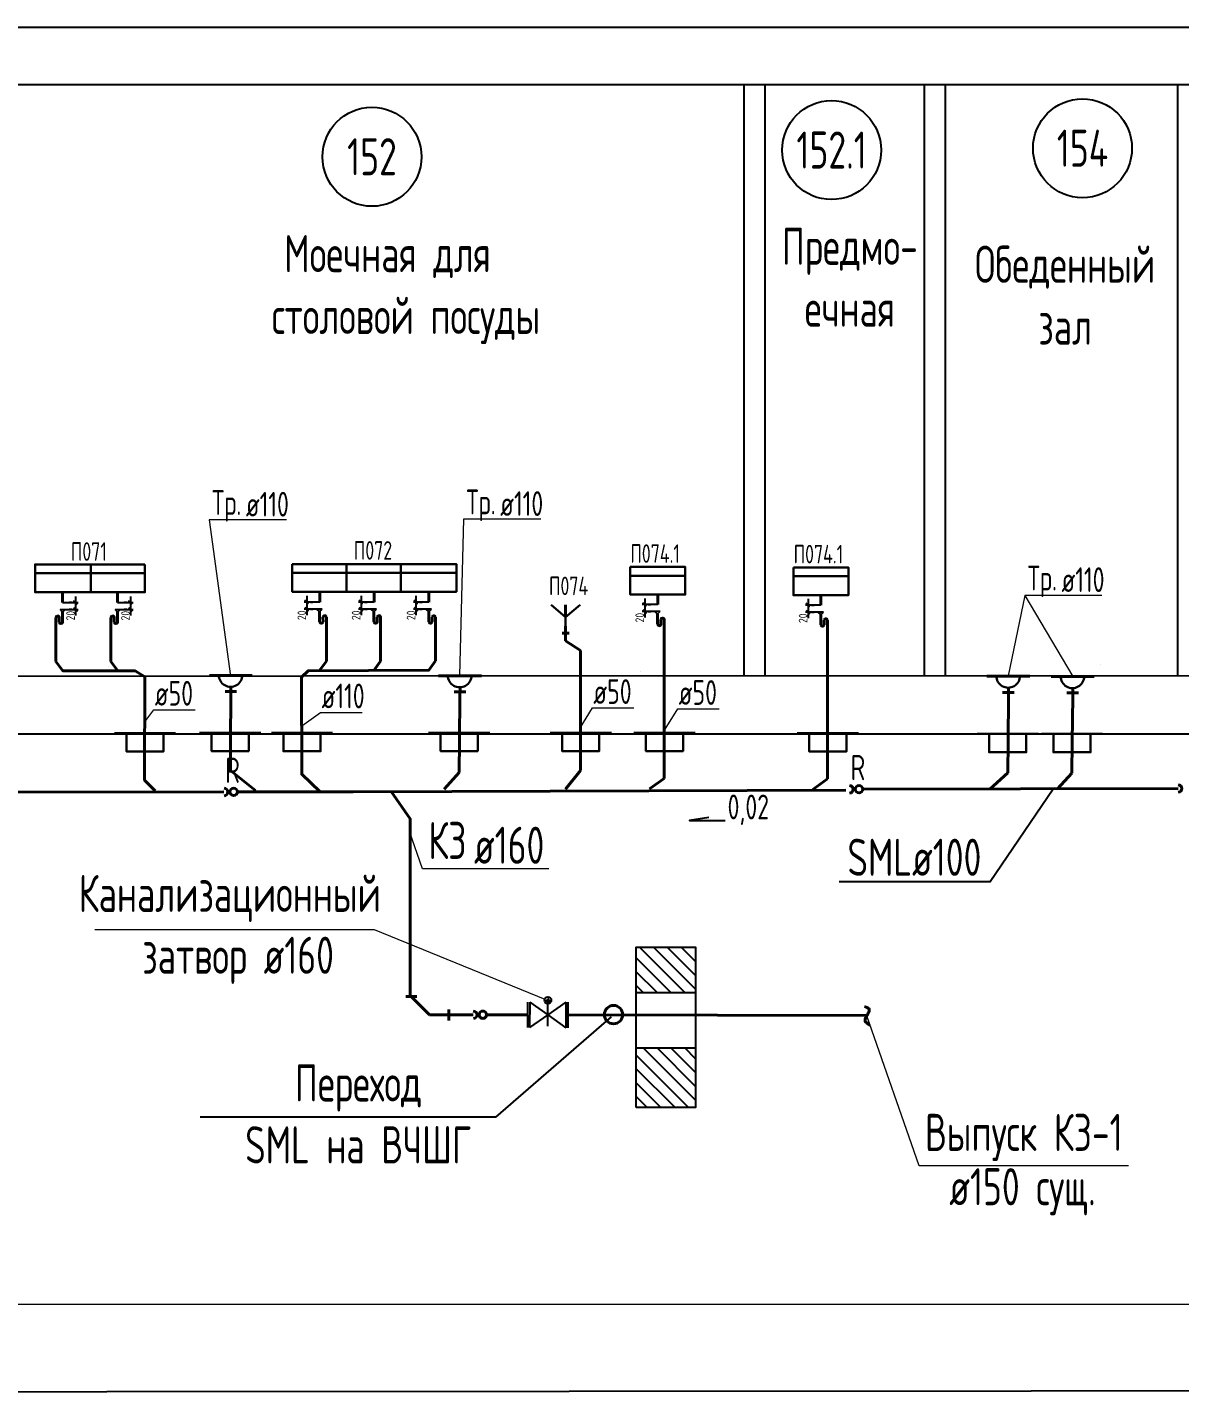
# Model space of a CAD drawing. Header units: millimetres. Extents: x -8689834 to 9419935, y -117443 to 166298.
# Drawn here: x -213412 to -204094, y -111074 to -100037 of the extents above; entities that cross this region are included whole.
import ezdxf
from ezdxf.enums import TextEntityAlignment as Align

# ---------------------------------------------------------------- set-up
doc = ezdxf.new("R2010")
doc.units = ezdxf.units.MM
doc.header["$MEASUREMENT"] = 0
doc.layers.get('0').update_dxf_attribs({"color": 250, "lineweight": 9})
for name, color, linetype in [('PDF _0', 7, 'Continuous'), ('PDF __ВК-Text В1', 7, 'Continuous'), ('PDF __ВК-В1', 5, 'Continuous'), ('PDF __ВК-К3', 7, 'Continuous'), ('PDF __ВК-переход с пл. на чуг.', 1, 'Continuous'), ('PDF __ВК-противопожарные муфты', 1, 'Continuous'), ('PDF __ВК-стены', 7, 'Continuous'), ('PDF __ВК-текст Канал', 7, 'Continuous'), ('PDF __Пескоуловитель', 7, 'Continuous'), ('PDF __Сантехника', 7, 'Continuous'), ('PDF _TEKSTBK', 7, 'Continuous'), ('АР_Кровля дорожки', 245, 'Continuous'), ('АР_Таблицы', 250, 'Continuous')]:
    doc.layers.add(name, color=color, linetype=linetype)
doc.layers.add('PDF __ВК-К1', color=7, linetype='Continuous', true_color=0xb80000)
for name, color, linetype, lineweight in [('АР_Маркер экспликации', 239, 'Continuous', 13), ('АР_Номер помещения', 1, 'Continuous', 25), ('АР_Помещения_площадь', 19, 'Continuous', 9), ('ВК_канализация', 32, 'Continuous', 15)]:
    doc.layers.add(name, color=color, linetype=linetype, lineweight=lineweight)
doc.styles.add('ISOCPEUR', font='isocpeur.ttf', dxfattribs={"width": 0.7})
doc.styles.get("Standard").update_dxf_attribs({"font": 'isocpeur.ttf', "width": 0.7})
doc.styles.add('ГОСТ М100', font='ARIALN.TTF')
doc.dimstyles.new('ISO-25', dxfattribs={"dimtxt": 70, "dimasz": 30, "dimexe": 50, "dimexo": 50, "dimgap": 5, "dimtad": 1, "dimdec": 0, "dimrnd": 10, "dimdsep": 46, "dimtxsty": 'ГОСТ М100', "dimblk": 'OBLIQUE', "dimcen": 30, "dimdle": 50, "dimadec": 0, "dimazin": 0, "dimtfac": 1, "dimtdec": 0, "dimtmove": 1, "dimatfit": 3, "dimldrblk": 'OBLIQUE', "dimfxl": 1, "dimarcsym": 0})

# ---------------------------------------------------------------- blocks, each defined once
blk = doc.blocks.new('*U1662')
at = {"layer": 'АР_Номер помещения', "color": 7}
blk.add_circle((-15720, 4793), 400, dxfattribs=at)
at = {"layer": 'АР_Помещения_площадь', "color": 7}
blk.add_line((-13545, 633), (-13545, 633), dxfattribs=at)
at = {"color": 7, "style": 'ISOCPEUR', "width": 0.7, "flags": 1}
blk.add_attdef('КАТЕГОРИЯ', (-499, -2092), '', height=250, dxfattribs=at)
at = {"layer": 'АР_Номер помещения', "color": 7, "style": 'ISOCPEUR', "width": 0.7}
blk.add_attdef('НОМЕР_ПОМЕЩЕНИЯ', text='', height=300, dxfattribs=at).set_placement((-15720, 4793), align=Align.MIDDLE_CENTER)
at = {"layer": 'АР_Помещения_площадь', "color": 7, "lineweight": 30, "width": 0.7, "flags": 104}
blk.add_attdef('ИМЯ_ПОМЕЩЕНИЯ', text='', height=100, dxfattribs=at).set_placement((158, 1217), align=Align.MIDDLE_CENTER)
at = {"layer": 'АР_Помещения_площадь', "color": 7, "style": 'ISOCPEUR', "width": 0.7}
blk.add_attdef('ПЛОЩАДЬ_ПОМЕЩЕНИЯ', text='', height=200, dxfattribs=at).set_placement((-13540, 880), align=Align.MIDDLE_RIGHT)
blk = doc.blocks.new('_Oblique')
at = {"color": 0, "linetype": 'ByBlock', "lineweight": -2}
blk.add_line((-0.5, -0.5), (0.5, 0.5), dxfattribs=at)
blk = doc.blocks.new('*D4105')
at = {"layer": 'АР_Кровля дорожки', "color": 0, "lineweight": -2, "ltscale": 500, "transparency": 16777216}
for p, q in [((-213051, -104687), (-213072, -104687)), ((-213022, -104637), (-213022, -104793)), ((-213051, -104743), (-213072, -104743))]:
    blk.add_line(p, q, dxfattribs=at)
at = {"layer": 'АР_Кровля дорожки', "color": 0, "lineweight": -2, "ltscale": 500, "transparency": 16777216, "xscale": 30, "yscale": 30, "zscale": 30}
for p, rotation in [((-213022, -104687), 90), ((-213022, -104743), 270)]:
    blk.add_blockref('_Oblique', p, dxfattribs=dict(at, rotation=rotation))
at = {"layer": 'АР_Кровля дорожки', "color": 0, "ltscale": 500, "transparency": 16777216, "insert": (-213062, -104793), "char_height": 70, "attachment_point": 5, "rotation": 90, "style": 'ГОСТ М100'}
blk.add_mtext('{\\fГОСТ тип А|b0|i0|c0|p34;20}', dxfattribs=at)
blk = doc.blocks.new('*D4106')
at = {"layer": 'АР_Кровля дорожки', "color": 0, "lineweight": -2, "ltscale": 500, "transparency": 16777216}
for p, q in [((-212607, -104687), (-212628, -104687)), ((-212578, -104637), (-212578, -104793)), ((-212607, -104743), (-212628, -104743))]:
    blk.add_line(p, q, dxfattribs=at)
at = {"layer": 'АР_Кровля дорожки', "color": 0, "lineweight": -2, "ltscale": 500, "transparency": 16777216, "xscale": 30, "yscale": 30, "zscale": 30}
for p, rotation in [((-212578, -104687), 90), ((-212578, -104743), 270)]:
    blk.add_blockref('_Oblique', p, dxfattribs=dict(at, rotation=rotation))
at = {"layer": 'АР_Кровля дорожки', "color": 0, "ltscale": 500, "transparency": 16777216, "insert": (-212618, -104793), "char_height": 70, "attachment_point": 5, "rotation": 90, "style": 'ГОСТ М100'}
blk.add_mtext('{\\fГОСТ тип А|b0|i0|c0|p34;20}', dxfattribs=at)
blk = doc.blocks.new('*D4107')
at = {"layer": 'АР_Кровля дорожки', "color": 0, "lineweight": -2, "ltscale": 500, "transparency": 16777216}
for p, q in [((-210269, -104634), (-210269, -104790)), ((-210240, -104684), (-210219, -104684)), ((-210240, -104740), (-210219, -104740))]:
    blk.add_line(p, q, dxfattribs=at)
at = {"layer": 'АР_Кровля дорожки', "color": 0, "lineweight": -2, "ltscale": 500, "transparency": 16777216, "xscale": 30, "yscale": 30, "zscale": 30}
for p, rotation in [((-210269, -104684), 90), ((-210269, -104740), 270)]:
    blk.add_blockref('_Oblique', p, dxfattribs=dict(at, rotation=rotation))
at = {"layer": 'АР_Кровля дорожки', "color": 0, "ltscale": 500, "transparency": 16777216, "insert": (-210309, -104790), "char_height": 70, "attachment_point": 5, "rotation": 90, "style": 'ГОСТ М100'}
blk.add_mtext('{\\fГОСТ тип А|b0|i0|c0|p34;20}', dxfattribs=at)
blk = doc.blocks.new('*D4108')
at = {"layer": 'АР_Кровля дорожки', "color": 0, "lineweight": -2, "ltscale": 500, "transparency": 16777216}
for p, q in [((-210713, -104634), (-210713, -104790)), ((-210684, -104684), (-210663, -104684)), ((-210684, -104740), (-210663, -104740))]:
    blk.add_line(p, q, dxfattribs=at)
at = {"layer": 'АР_Кровля дорожки', "color": 0, "lineweight": -2, "ltscale": 500, "transparency": 16777216, "xscale": 30, "yscale": 30, "zscale": 30}
for p, rotation in [((-210713, -104684), 90), ((-210713, -104740), 270)]:
    blk.add_blockref('_Oblique', p, dxfattribs=dict(at, rotation=rotation))
at = {"layer": 'АР_Кровля дорожки', "color": 0, "ltscale": 500, "transparency": 16777216, "insert": (-210753, -104790), "char_height": 70, "attachment_point": 5, "rotation": 90, "style": 'ГОСТ М100'}
blk.add_mtext('{\\fГОСТ тип А|b0|i0|c0|p34;20}', dxfattribs=at)
blk = doc.blocks.new('*D4109')
at = {"layer": 'АР_Кровля дорожки', "color": 0, "lineweight": -2, "ltscale": 500, "transparency": 16777216}
for p, q in [((-211152, -104634), (-211152, -104790)), ((-211123, -104684), (-211102, -104684)), ((-211123, -104740), (-211102, -104740))]:
    blk.add_line(p, q, dxfattribs=at)
at = {"layer": 'АР_Кровля дорожки', "color": 0, "lineweight": -2, "ltscale": 500, "transparency": 16777216, "xscale": 30, "yscale": 30, "zscale": 30}
for p, rotation in [((-211152, -104684), 90), ((-211152, -104740), 270)]:
    blk.add_blockref('_Oblique', p, dxfattribs=dict(at, rotation=rotation))
at = {"layer": 'АР_Кровля дорожки', "color": 0, "ltscale": 500, "transparency": 16777216, "insert": (-211192, -104790), "char_height": 70, "attachment_point": 5, "rotation": 90, "style": 'ГОСТ М100'}
blk.add_mtext('{\\fГОСТ тип А|b0|i0|c0|p34;20}', dxfattribs=at)
blk = doc.blocks.new('*D4112')
at = {"layer": 'АР_Кровля дорожки', "color": 0, "lineweight": -2, "ltscale": 500, "transparency": 16777216}
for p, q in [((-208420, -104653), (-208420, -104809)), ((-208391, -104703), (-208370, -104703)), ((-208391, -104759), (-208370, -104759))]:
    blk.add_line(p, q, dxfattribs=at)
at = {"layer": 'АР_Кровля дорожки', "color": 0, "lineweight": -2, "ltscale": 500, "transparency": 16777216, "xscale": 30, "yscale": 30, "zscale": 30}
for p, rotation in [((-208420, -104703), 90), ((-208420, -104759), 270)]:
    blk.add_blockref('_Oblique', p, dxfattribs=dict(at, rotation=rotation))
at = {"layer": 'АР_Кровля дорожки', "color": 0, "ltscale": 500, "transparency": 16777216, "insert": (-208460, -104809), "char_height": 70, "attachment_point": 5, "rotation": 90, "style": 'ГОСТ М100'}
blk.add_mtext('{\\fГОСТ тип А|b0|i0|c0|p34;20}', dxfattribs=at)
blk = doc.blocks.new('*D4113')
at = {"layer": 'АР_Кровля дорожки', "color": 0, "lineweight": -2, "ltscale": 500, "transparency": 16777216}
for p, q in [((-207099, -104658), (-207099, -104814)), ((-207070, -104708), (-207049, -104708)), ((-207070, -104764), (-207049, -104764))]:
    blk.add_line(p, q, dxfattribs=at)
at = {"layer": 'АР_Кровля дорожки', "color": 0, "lineweight": -2, "ltscale": 500, "transparency": 16777216, "xscale": 30, "yscale": 30, "zscale": 30}
for p, rotation in [((-207099, -104708), 90), ((-207099, -104764), 270)]:
    blk.add_blockref('_Oblique', p, dxfattribs=dict(at, rotation=rotation))
at = {"layer": 'АР_Кровля дорожки', "color": 0, "ltscale": 500, "transparency": 16777216, "insert": (-207139, -104814), "char_height": 70, "attachment_point": 5, "rotation": 90, "style": 'ГОСТ М100'}
blk.add_mtext('{\\fГОСТ тип А|b0|i0|c0|p34;20}', dxfattribs=at)

msp = doc.modelspace()

# ---------------------------------------------------------------- linework, layer by layer
at = {"layer": 'PDF _0', "color": 3, "lineweight": 30}
for centre in [(-211768.3, -105273.3), (-211768.3, -105273.3), (-209915.9, -105276.6), (-209915.9, -105276.6), (-205481, -105280), (-205481, -105280), (-204961.3, -105283.5), (-204961.3, -105283.5)]:
    msp.add_arc(centre, 95.2, 179.99999, 0.00001, dxfattribs=at)
at = {"layer": 'PDF __ВК-Text В1', "lineweight": 25}
msp.add_lwpolyline([(-207902.2, -106423.5), (-208056.8, -106449.7), (-207769.3, -106449.7)], dxfattribs=at)
at = {"layer": 'PDF __ВК-В1', "color": 30, "lineweight": 40, "true_color": 0xf26722}
msp.add_lwpolyline([(-209059.8, -104806.5), (-209059.8, -104704.8)], dxfattribs=at)
at = {"layer": 'PDF __ВК-К1', "color": 30, "lineweight": 40, "true_color": 0xf26722}
for points in [[(-213127.2, -104686.9), (-213127.2, -104606.5)], [(-212682.7, -104686.9), (-212682.7, -104606.5)], [(-211046.9, -104683.6), (-211046.9, -104603.2)], [(-210608.4, -104683.6), (-210608.4, -104603.2)], [(-210164, -104683.6), (-210164, -104603.2)], [(-208314.6, -104703.3), (-208314.6, -104622.8)], [(-206994.6, -104707.8), (-206994.6, -104627.4)], [(-209087.4, -104933.5), (-209029.5, -104933.5)], [(-209059.8, -104878.3), (-209059.8, -104997)], [(-209059.8, -104997), (-208939, -105075.8)], [(-211939.7, -105275.5), (-211592.6, -105275.5)], [(-210087.4, -105278.8), (-209740.2, -105278.8)], [(-205652.5, -105282.2), (-205305.4, -105282.2)], [(-205132.7, -105285.6), (-204785.6, -105285.6)], [(-211766.2, -105440.5), (-211765.5, -105368.6)], [(-209913.8, -105443.8), (-209913.1, -105371.9)], [(-205478.9, -105447.2), (-205478.3, -105375.3)], [(-204959.2, -105450.7), (-204958.5, -105378.7)], [(-211719.6, -105406.7), (-211812.7, -105406.7)], [(-211719.6, -105406.7), (-211812.7, -105406.7)], [(-209867.2, -105410), (-209960.4, -105410)], [(-209867.2, -105410), (-209960.4, -105410)], [(-205432.4, -105413.4), (-205525.5, -105413.4)], [(-205432.4, -105413.4), (-205525.5, -105413.4)], [(-204912.6, -105416.8), (-205005.7, -105416.8)], [(-204912.6, -105416.8), (-205005.7, -105416.8)], [(-210468.4, -106215.3), (-210315.1, -106436), (-210316.4, -107863.4)], [(-210261.4, -107871.9), (-210350.3, -107871.9)], [(-210320.6, -107859.2), (-210159.8, -108020)], [(-210159.8, -108020), (-209805.6, -108019.4)], [(-210003.2, -107977.7), (-210003.2, -108066.6)], [(-209698.9, -108019.3), (-209367.3, -108018.7)], [(-209042, -108019.7), (-206621, -108024.3)]]:
    msp.add_lwpolyline(points, dxfattribs=at)
at = {"layer": 'PDF __ВК-К1', "lineweight": 40}
for points in [[(-211939.7, -105275.5), (-211592.6, -105275.5)], [(-210087.4, -105278.8), (-209740.2, -105278.8)], [(-205652.5, -105282.2), (-205305.4, -105282.2)], [(-205132.7, -105285.6), (-204785.6, -105285.6)]]:
    msp.add_lwpolyline(points, dxfattribs=at)
at = {"layer": 'PDF __ВК-К3', "lineweight": 25}
msp.add_lwpolyline([(-208487.7, -108769.3), (-208487.7, -107474), (-208009.4, -107474), (-208009.4, -108769.3)], close=True, dxfattribs=at)
for points in [[(-208094.1, -107838), (-208462.3, -107474)], [(-208009.4, -107812.6), (-208348, -107474)], [(-208009.4, -107702.6), (-208238, -107474)], [(-208009.4, -107588.3), (-208123.7, -107474)], [(-208009.4, -107478.2), (-208013.6, -107474)], [(-208208.3, -107838), (-208487.7, -107558.6)], [(-208318.4, -107838), (-208487.7, -107672.9)], [(-208432.7, -107838), (-208487.7, -107783)], [(-208487.7, -107838), (-208009.4, -107838)], [(-208487.7, -108286.7), (-208009.4, -108286.7)], [(-208064.4, -108769.3), (-208487.7, -108346)], [(-208009.4, -108710), (-208432.7, -108286.7)], [(-208009.4, -108600), (-208318.4, -108286.7)], [(-208009.4, -108485.7), (-208208.3, -108286.7)], [(-208009.4, -108375.6), (-208094.1, -108286.7)], [(-208174.5, -108769.3), (-208487.7, -108456)], [(-208288.8, -108769.3), (-208487.7, -108570.3)], [(-208398.8, -108769.3), (-208487.7, -108680.4)]]:
    msp.add_lwpolyline(points, dxfattribs=at)
at = {"layer": 'PDF __ВК-переход с пл. на чуг.', "lineweight": 40}
msp.add_circle((-208671.9, -108017.9), 74.1, dxfattribs=at)
at = {"layer": 'PDF __ВК-противопожарные муфты', "lineweight": 30}
for points in [[(-212707.6, -105742.3), (-212462.1, -105742.3), (-212212.3, -105742.3)], [(-212610.3, -105742.3), (-212610.3, -105890.4), (-212309.7, -105890.4), (-212309.7, -105742.3)], [(-212019.4, -105739), (-211773.8, -105739), (-211524.1, -105739)], [(-211922, -105739), (-211922, -105887.1), (-211621.5, -105887.1), (-211621.5, -105739)], [(-211438.3, -105740.8), (-211192.8, -105740.8), (-210943.1, -105740.8)], [(-211341, -105740.8), (-211341, -105889), (-211040.4, -105889), (-211040.4, -105740.8)], [(-210167, -105739), (-209921.5, -105739), (-209671.8, -105739)], [(-210069.7, -105739), (-210069.7, -105887.1), (-209769.1, -105887.1), (-209769.1, -105739)], [(-209184.6, -105739), (-208939.1, -105739), (-208689.4, -105739)], [(-209087.3, -105739), (-209087.3, -105887.1), (-208786.7, -105887.1), (-208786.7, -105739)], [(-208507, -105739), (-208261.4, -105739), (-208011.7, -105739)], [(-208409.6, -105739), (-208409.6, -105887.1), (-208109.1, -105887.1), (-208109.1, -105739)], [(-207186.9, -105743.6), (-206941.4, -105743.6), (-206691.6, -105743.6)], [(-207089.6, -105743.6), (-207089.6, -105891.7), (-206789, -105891.7), (-206789, -105743.6)], [(-205732.2, -105749.3), (-205486.7, -105749.3), (-205237, -105749.3)], [(-205634.9, -105749.3), (-205634.9, -105897.5), (-205334.3, -105897.5), (-205334.3, -105749.3)], [(-205212.4, -105749.3), (-204966.9, -105749.3), (-204717.2, -105749.3)], [(-205115.1, -105749.3), (-205115.1, -105897.5), (-204814.5, -105897.5), (-204814.5, -105749.3)]]:
    msp.add_lwpolyline(points, dxfattribs=at)
at = {"layer": 'PDF __ВК-стены', "color": 18, "lineweight": 25, "true_color": 0x000000}
for points in [[(-227717.8, -100037.1), (-194082.3, -100037.1)], [(-227717.8, -100498.5), (-194082.3, -100498.5)], [(-207619, -100494.5), (-207619, -105277.9)], [(-207449.7, -100494.5), (-207449.7, -105277.9)], [(-206159.3, -100494.8), (-206159.3, -105278.2)], [(-205989.9, -100494.8), (-205989.9, -105278.2)], [(-204110.6, -100498.5), (-204110.6, -105282)], [(-228269.9, -105282.1), (-194082.3, -105277.4)], [(-228240.4, -105747.7), (-194082.3, -105747.7)], [(-227717.8, -105747.7), (-194082.3, -105747.7)], [(-227717.8, -111074), (-194082.3, -111050.3)]]:
    msp.add_lwpolyline(points, dxfattribs=at)
at = {"layer": 'PDF __ВК-текст Канал', "lineweight": 25}
for points in [[(-205118.3, -106194.9), (-205627.8, -106945.9), (-205678.6, -106945.9), (-206846.9, -106945.9)], [(-208690.9, -108037), (-209626.4, -108845.5), (-209677.2, -108845.5), (-212013.9, -108845.5)]]:
    msp.add_lwpolyline(points, dxfattribs=at)
at = {"layer": 'PDF __Пескоуловитель', "lineweight": 40}
msp.add_lwpolyline([(-206642.1, -107952.3), (-206629.4, -107956.5), (-206621, -107960.8), (-206616.7, -107965), (-206612.5, -107965), (-206608.3, -107969.2), (-206604, -107973.5), (-206604, -107977.7), (-206604, -107981.9), (-206604, -107986.2), (-206604, -107990.4), (-206608.3, -107994.6), (-206608.3, -107998.9), (-206612.5, -108007.3), (-206616.7, -108011.6), (-206621, -108024.3), (-206625.2, -108032.7), (-206629.4, -108037), (-206633.7, -108041.2), (-206633.7, -108049.7), (-206637.9, -108053.9), (-206637.9, -108058.1), (-206637.9, -108062.4), (-206637.9, -108066.6), (-206637.9, -108070.8), (-206633.7, -108075.1), (-206633.7, -108079.3), (-206629.4, -108079.3), (-206625.2, -108083.5), (-206621, -108087.8), (-206616.7, -108092), (-206612.5, -108096.2), (-206599.8, -108104.7)], dxfattribs=at)
at = {"layer": 'PDF __Сантехника', "lineweight": 30}
for points in [[(-212898.9, -104378.8), (-213349.4, -104378.8), (-213349.4, -104450.8), (-212898.9, -104450.8)], [(-212460.5, -104378.8), (-212898.9, -104378.6), (-212898.9, -104450.6), (-212460.5, -104450.8)], [(-211269.1, -104375.5), (-210830.7, -104375.4), (-210830.7, -104447.3), (-211269.1, -104447.5)], [(-210830.7, -104375.5), (-210392.3, -104375.4), (-210392.3, -104447.3), (-210830.7, -104447.5)], [(-210392.3, -104375.5), (-209941.7, -104375.5), (-209941.7, -104447.5), (-210392.3, -104447.5)], [(-208536.9, -104398.5), (-208092.4, -104398.5), (-208092.4, -104470.4), (-208536.9, -104470.4)], [(-207216.8, -104403.1), (-206772.3, -104403.1), (-206772.3, -104475), (-207216.8, -104475)], [(-212899, -104450.8), (-213349.4, -104450.8), (-213349.4, -104603.2), (-212899, -104603.4)], [(-212460.5, -104450.8), (-212898.9, -104450.8), (-212899.1, -104603.8), (-212460.5, -104603.2)], [(-211269.1, -104447.5), (-210830.7, -104447.5), (-210830.5, -104600.6), (-211269.1, -104599.9)], [(-210830.7, -104447.5), (-210392.3, -104447.5), (-210392.1, -104600.6), (-210830.7, -104599.9)], [(-210392.2, -104447.5), (-209941.7, -104447.5), (-209941.7, -104599.9), (-210392.2, -104600.1)], [(-208536.9, -104470.4), (-208092.4, -104470.4), (-208092.4, -104622.8), (-208536.9, -104622.8)], [(-207216.8, -104475), (-206772.3, -104475), (-206772.3, -104627.4), (-207216.8, -104627.4)]]:
    msp.add_lwpolyline(points, close=True, dxfattribs=at)
for points in [[(-209059.8, -104878.3), (-209059.8, -104806.5), (-209175.8, -104704.3)], [(-208941.1, -104704.3), (-209059.8, -104806.5)]]:
    msp.add_lwpolyline(points, dxfattribs=at)
at = {"layer": 'PDF _TEKSTBK', "lineweight": 18}
for points in [[(-211048.1, -104760.6), (-211027, -104739.5)], [(-210609.7, -104760.6), (-210588.6, -104739.5)], [(-210165.2, -104760.6), (-210144.2, -104739.5)], [(-213126, -104763.8), (-213147, -104742.8)], [(-212681.5, -104763.8), (-212702.5, -104742.8)], [(-208315.9, -104780.2), (-208294.8, -104759.2)], [(-206995.8, -104784.8), (-206974.8, -104763.8)]]:
    msp.add_lwpolyline(points, dxfattribs=at)
at = {"layer": 'PDF _TEKSTBK', "color": 30, "lineweight": 40, "true_color": 0xf26722}
for points in [[(-213126.1, -104846.2), (-213126, -104763.8), (-213126, -104763.8)], [(-212681.6, -104846.2), (-212681.5, -104763.8), (-212681.5, -104763.8)], [(-211048, -104842.9), (-211048.1, -104760.6), (-211048.1, -104760.6)], [(-210609.6, -104842.9), (-210609.7, -104760.6), (-210609.7, -104760.6)], [(-210165.1, -104842.9), (-210165.2, -104760.6), (-210165.2, -104760.6)], [(-208315.8, -104862.5), (-208315.9, -104780.2), (-208315.9, -104780.2)], [(-206995.7, -104867.1), (-206995.8, -104784.8), (-206995.8, -104784.8)]]:
    msp.add_lwpolyline(points, dxfattribs=at)
for centre, start, end in [((-213166.7, -104809.4), 4.41024, 173.3803), ((-213139.6, -104844), 186.00543, 350.95979), ((-212722.3, -104809.4), 4.41024, 173.3803), ((-212695.1, -104844), 186.00543, 350.95979), ((-211034.4, -104840.7), 189.04021, 353.99457), ((-211007.3, -104806.2), 6.6197, 175.58976), ((-210596, -104840.7), 189.04021, 353.99457), ((-210568.9, -104806.2), 6.6197, 175.58976), ((-210151.6, -104840.7), 189.04021, 353.99457), ((-210124.4, -104806.2), 6.6197, 175.58976), ((-208275.1, -104825.8), 6.6197, 175.58976), ((-206955, -104830.4), 6.6197, 175.58976), ((-208302.2, -104860.4), 189.04021, 353.99457), ((-206982.2, -104865), 189.04021, 353.99457)]:
    msp.add_arc(centre, 13.7, start, end, dxfattribs=at)
at = {"layer": 'АР_Кровля дорожки', "color": 7, "ltscale": 500}
for points in [[(-213127.2, -104686.9), (-213001.3, -104686.9)], [(-212682.7, -104686.9), (-212556.8, -104686.9)], [(-211046.9, -104683.6), (-211172.8, -104683.6)], [(-211027, -104739.5), (-211172.8, -104739.5)], [(-211048.1, -104760.6), (-211069.8, -104739.5)], [(-210608.4, -104683.6), (-210734.3, -104683.6)], [(-210588.6, -104739.5), (-210734.3, -104739.5)], [(-210609.7, -104760.6), (-210631.3, -104739.5)], [(-210164, -104683.6), (-210289.9, -104683.6)], [(-210144.2, -104739.5), (-210289.9, -104739.5)], [(-210165.2, -104760.6), (-210186.9, -104739.5)], [(-208314.6, -104703.3), (-208440.5, -104703.3)], [(-206994.6, -104707.8), (-207120.5, -104707.8)], [(-213147, -104742.8), (-213001.3, -104742.8)], [(-213126, -104763.8), (-213104.3, -104742.8)], [(-212702.5, -104742.8), (-212556.8, -104742.8)], [(-212681.5, -104763.8), (-212659.8, -104742.8)], [(-208294.8, -104759.2), (-208440.5, -104759.2)], [(-208315.9, -104780.2), (-208337.5, -104759.2)], [(-206974.8, -104763.8), (-207120.5, -104763.8)], [(-206995.8, -104784.8), (-207017.5, -104763.8)], [(-209366.5, -107916.6), (-209368.1, -108123.1)], [(-209348.5, -107916.8), (-209350.1, -108123.3)], [(-209348.5, -107916.8), (-209203.1, -108020)], [(-209203.5, -108110), (-209202.7, -107930.1)], [(-209056.6, -107918.4), (-209203.1, -108020)], [(-209056.6, -107918.4), (-209057.3, -108124.9)], [(-209041.7, -107917.6), (-209042.3, -108124.1)], [(-209203.1, -108020), (-209350.1, -108123.3)], [(-209203.1, -108020), (-209057.3, -108124.9)]]:
    msp.add_lwpolyline(points, dxfattribs=at)
at = {"layer": 'АР_Кровля дорожки', "color": 30, "lineweight": 40, "ltscale": 500, "true_color": 0xf26722}
for points in [[(-213180.3, -104807.9), (-213180.3, -105162.3)], [(-213153.1, -104808.4), (-213153.2, -104845.4)], [(-212735.8, -104807.9), (-212735.9, -105163.6)], [(-212708.7, -104808.4), (-212708.8, -104845.4)], [(-211020.9, -104805.1), (-211020.8, -104842.2)], [(-210993.7, -104804.6), (-210993.7, -105160.3)], [(-210582.5, -104805.1), (-210582.4, -104842.2)], [(-210555.3, -104804.6), (-210555.3, -105160.3)], [(-210138, -104805.1), (-210137.9, -104842.2)], [(-210110.8, -104804.6), (-210110.8, -105159)], [(-208288.7, -104824.8), (-208288.6, -104861.8)], [(-208261.5, -104824.2), (-208261.4, -106108)], [(-206968.6, -104829.3), (-206968.5, -104866.4)], [(-206941.5, -104828.8), (-206941.4, -106112.6)], [(-213180.3, -105162.3), (-213125.1, -105238.1), (-212539.6, -105239.8), (-212461.2, -105286.4), (-212462.8, -106122), (-212379.2, -106209.6)], [(-212735.9, -105163.6), (-212680.7, -105239.4)], [(-210110.8, -105159), (-210166, -105234.8), (-211140.3, -105237.7), (-211193.7, -105289.7), (-211192.2, -106075), (-211044, -106217.6)], [(-210993.7, -105160.3), (-211048.9, -105236.1)], [(-210555.3, -105160.3), (-210610.5, -105236.1)], [(-208261.4, -106108), (-208381.4, -106192.8)], [(-206941.4, -106112.6), (-207061.4, -106197.3)]]:
    msp.add_lwpolyline(points, dxfattribs=at)
at = {"layer": 'АР_Кровля дорожки', "color": 1, "ltscale": 500}
msp.add_lwpolyline([(-209195.3, -107887.6), (-209221.8, -107908.2), (-209178.3, -107900.1), (-209210.6, -107923.8)], dxfattribs=at)
at = {"layer": 'АР_Кровля дорожки', "color": 7, "ltscale": 500}
msp.add_circle((-209202.6, -107902.3), 27.8, dxfattribs=at)
at = {"layer": 'ВК_канализация', "color": 18, "lineweight": 13, "ltscale": 500, "true_color": 0x000000}
for points in [[(-211317.1, -104018.5), (-211942, -104018.5), (-211768.3, -105281.7)], [(-209260.9, -104013.5), (-209885.8, -104013.5), (-209915.9, -105276.6)], [(-205347.3, -104628.7), (-205481, -105280)], [(-204722.4, -104628.7), (-205347.3, -104628.7), (-204959.2, -105285.6)], [(-212461.9, -105650.7), (-212389.1, -105553.4), (-212053.9, -105553.4)], [(-211192.9, -105682.4), (-211039.9, -105574.7), (-210704.6, -105574.7)], [(-208943, -105703.9), (-208843, -105539.2), (-208507.8, -105539.2)], [(-208253, -105711.5), (-208153, -105546.8), (-207817.8, -105546.8)], [(-209193.7, -106838.8), (-210217.6, -106838.8), (-210322.7, -106536.9)], [(-212866, -107330.9), (-210606.8, -107330.9), (-209228.3, -107891.8)], [(-204508.1, -109239.3), (-206201.5, -109239.3), (-206623.1, -108028.5)]]:
    msp.add_lwpolyline(points, dxfattribs=at)
at = {"layer": 'ВК_канализация', "color": 30, "lineweight": 40, "ltscale": 500, "true_color": 0xf26722}
for points in [[(-208939, -105073.6), (-208939.1, -106044.8)], [(-211766.2, -105440.5), (-211769.6, -105810.8), (-211768.9, -106043.6)], [(-209913.8, -105443.8), (-209917.2, -105805.7), (-209919.6, -106059.5)], [(-205478.9, -105447.2), (-205482.3, -105809.1), (-205484.7, -106062.9)], [(-204959.2, -105450.7), (-204962.6, -105812.6), (-204965, -106066.3)], [(-211768.9, -106043.6), (-211566.5, -106207.6)], [(-209919.6, -106059.5), (-210041.6, -106195.4)], [(-208939.1, -106044.8), (-209061, -106195.9)], [(-205484.7, -106062.9), (-205630.3, -106194.4)], [(-204965, -106066.3), (-205083.4, -106193.6)], [(-215784.7, -106223.3), (-211822.4, -106218.4)], [(-211773.2, -106218), (-211790, -106218.1)], [(-211773.2, -106218), (-211790, -106218.1)], [(-211773.2, -106218), (-211790, -106218.1)], [(-211713.2, -106217.9), (-210777, -106216.7)], [(-210777, -106216.7), (-206792.8, -106203.1)], [(-206716.8, -106196.2), (-206733.5, -106196.3)], [(-206656.8, -106195.9), (-204106, -106190.7)], [(-209758.9, -108019), (-209775.6, -108019.1)]]:
    msp.add_lwpolyline(points, dxfattribs=at)
at = {"layer": 'ВК_канализация', "color": 7, "lineweight": 13, "ltscale": 500}
msp.add_lwpolyline([(-194082.3, -110361.4), (-227717.8, -110361.4)], dxfattribs=at)
at = {"layer": 'ВК_канализация', "color": 30, "lineweight": 40, "ltscale": 500, "true_color": 0xf26722}
for centre in [(-206686.8, -106195.9), (-211743.2, -106217.7), (-211743.2, -106217.7), (-211743.2, -106217.7), (-209728.9, -108018.7)]:
    msp.add_circle(centre, 30, dxfattribs=at)
for centre in [(-206763.5, -106196.6), (-204106, -106190.7), (-211820, -106218.4), (-211820, -106218.4), (-211820, -106218.4), (-209805.6, -108019.4)]:
    msp.add_arc(centre, 30, 270.50316, 90.50316, dxfattribs=at)

# ---------------------------------------------------------------- block references
at = {"layer": 'АР_Маркер экспликации', "color": 7}
ref = msp.add_blockref('*U1662', (-199213.1, -105834.8), dxfattribs=at)
ref.add_attrib('НОМЕР_ПОМЕЩЕНИЯ', '153', dxfattribs={"layer": 'АР_Номер помещения', "color": 7, "height": 300, "style": 'ISOCPEUR', "width": 0.7}).set_placement((-214932.8, -101041.4), align=Align.MIDDLE_CENTER)
ref = msp.add_blockref('*U1662', (-191188.7, -105822.7), dxfattribs=at)
ref.add_attrib('НОМЕР_ПОМЕЩЕНИЯ', '152.1', dxfattribs={"layer": 'АР_Номер помещения', "color": 7, "height": 300, "style": 'ISOCPEUR', "width": 0.7}).set_placement((-206908.5, -101029.3), align=Align.MIDDLE_CENTER)
ref = msp.add_blockref('*U1662', (-189159.9, -105807.9), dxfattribs=at)
ref.add_attrib('НОМЕР_ПОМЕЩЕНИЯ', '154', dxfattribs={"layer": 'АР_Номер помещения', "color": 7, "height": 300, "style": 'ISOCPEUR', "width": 0.7}).set_placement((-204879.6, -101014.5), align=Align.MIDDLE_CENTER)
ref = msp.add_blockref('*U1662', (-194905.1, -105876.7), dxfattribs=at)
ref.add_attrib('НОМЕР_ПОМЕЩЕНИЯ', '152', dxfattribs={"layer": 'АР_Номер помещения', "color": 7, "height": 300, "style": 'ISOCPEUR', "width": 0.7}).set_placement((-210624.9, -101083.3), align=Align.MIDDLE_CENTER)

# ---------------------------------------------------------------- texts
at = {"layer": 'АР_Таблицы', "ltscale": 100, "style": 'ISOCPEUR'}
for s, insert, char_height, width, attachment_point in [('\\pxi-1,l1,qc,t1,5;Моечная для столовой посуды', (-211829.4, -102157.4), 300, 2659.108, 4), ('\\pxi-1,l1,qc,t1,5;Предмо-\\Pечная ', (-208090.7, -102057.6), 300, 2659.108, 4), ('\\pxi-1,l1,qc,t1,5;Обеденный\\Pзал', (-206350.3, -102202.6), 300, 2659.108, 4), ('П071', (-213059.8, -104274.5), 150, 3718.698, 4), ('П072', (-210461.6, -104265.7), 150, 3718.698, 6), ('П074.1', (-208135.1, -104290.9), 150, 3718.698, 6), ('П074.1', (-206815, -104295.5), 150, 3718.698, 6), ('П074', (-209193.8, -104552.4), 150, 3718.698, 4), ('\\pxi-1,l1,t1,5;ø50', (-212381.3, -105420.7), 200, 7500, 4), ('\\pxi-1,l1,t1,5;ø110', (-211032.1, -105442), 200, 7500, 4), ('\\pxi-1,l1,t1,5;ø50', (-208835.2, -105406.6), 200, 7500, 4), ('\\pxi-1,l1,t1,5;ø50', (-208145.2, -105414.2), 200, 7500, 4), ('\\pxi-1,l1,t1,5;0,02', (-207749.7, -106362.5), 200, 7500, 4)]:
    msp.add_mtext(s, dxfattribs=dict(at, insert=insert, char_height=char_height, width=width, attachment_point=attachment_point))
at = {"layer": 'ВК_канализация', "color": 18, "ltscale": 100, "true_color": 0x000000, "attachment_point": 4, "style": 'ISOCPEUR'}
for s, insert, char_height, width in [('Тр.', (-211918.6, -103905.9), 200, 5891.51), ('\\pxi-1,l1,t1,5;ø110', (-211644.7, -103892), 200, 7500), ('Тр.', (-209862.4, -103900.9), 200, 5891.51), ('\\pxi-1,l1,t1,5;ø110', (-209588.4, -103886.9), 200, 7500), ('Тр.', (-205323.9, -104516.1), 200, 5891.51), ('\\pxi-1,l1,t1,5;ø110', (-205049.9, -104502.1), 200, 7500), ('R', (-211811.6, -106042.5), 205.4, 5730.034), ('R', (-206755.1, -106020.7), 205.4, 5730.034), ('К3', (-210169.4, -106610.4), 300, 5891.51), ('\\pxi-1,l1,t1,5;ø160', (-209800.3, -106649), 300, 7500), ('\\pxi-1,l1,t1,5;SMLø100', (-206780.4, -106746), 300, 2224.257), ('\\pxqc;Канализационный\\P затвор ø160', (-212941.7, -107328.8), 300, 2334.903), ('\\pxi-1,l1,qc,t1,5;Переход \\PSML на ВЧШГ', (-211847.7, -108820.5), 300, 2224.257), ('Выпуск К3-1', (-206153.4, -109010.9), 300, 5891.51), ('\\pxi-1,l1,t1,5;ø150 сущ.', (-205957.4, -109449.8), 300, 7500)]:
    msp.add_mtext(s, dxfattribs=dict(at, insert=insert, char_height=char_height, width=width))

# ---------------------------------------------------------------- dimensions: what is measured, and where the dimension line sits
at = {"layer": 'АР_Кровля дорожки', "color": 7, "ltscale": 500}
for base, p1, p2, picture, middle in [((-213022.3, -104742.8), (-213001.3, -104686.9), (-213001.3, -104742.8), '*D4105', (-213022.3, -104792.8)), ((-212577.8, -104742.8), (-212556.8, -104686.9), (-212556.8, -104742.8), '*D4106', (-212577.8, -104792.8)), ((-211151.7, -104739.5), (-211172.8, -104683.6), (-211172.8, -104739.5), '*D4109', (-211151.7, -104789.5)), ((-210713.3, -104739.5), (-210734.3, -104683.6), (-210734.3, -104739.5), '*D4108', (-210713.3, -104789.5)), ((-210268.8, -104739.5), (-210289.9, -104683.6), (-210289.9, -104739.5), '*D4107', (-210268.8, -104789.5)), ((-208419.5, -104759.2), (-208440.5, -104703.3), (-208440.5, -104759.2), '*D4112', (-208419.5, -104809.2)), ((-207099.5, -104763.8), (-207120.5, -104707.8), (-207120.5, -104763.8), '*D4113', (-207099.5, -104813.8))]:
    dim = msp.add_linear_dim(base=base, p1=p1, p2=p2, angle=90, text='{\\fГОСТ тип А|b0|i0|c0|p34;20}', dimstyle='ISO-25', dxfattribs=at)
    dim.commit()
    dim.dimension.update_dxf_attribs({"geometry": picture, "text_midpoint": middle, "dimtype": 160})

doc.saveas('drawing.dxf')
